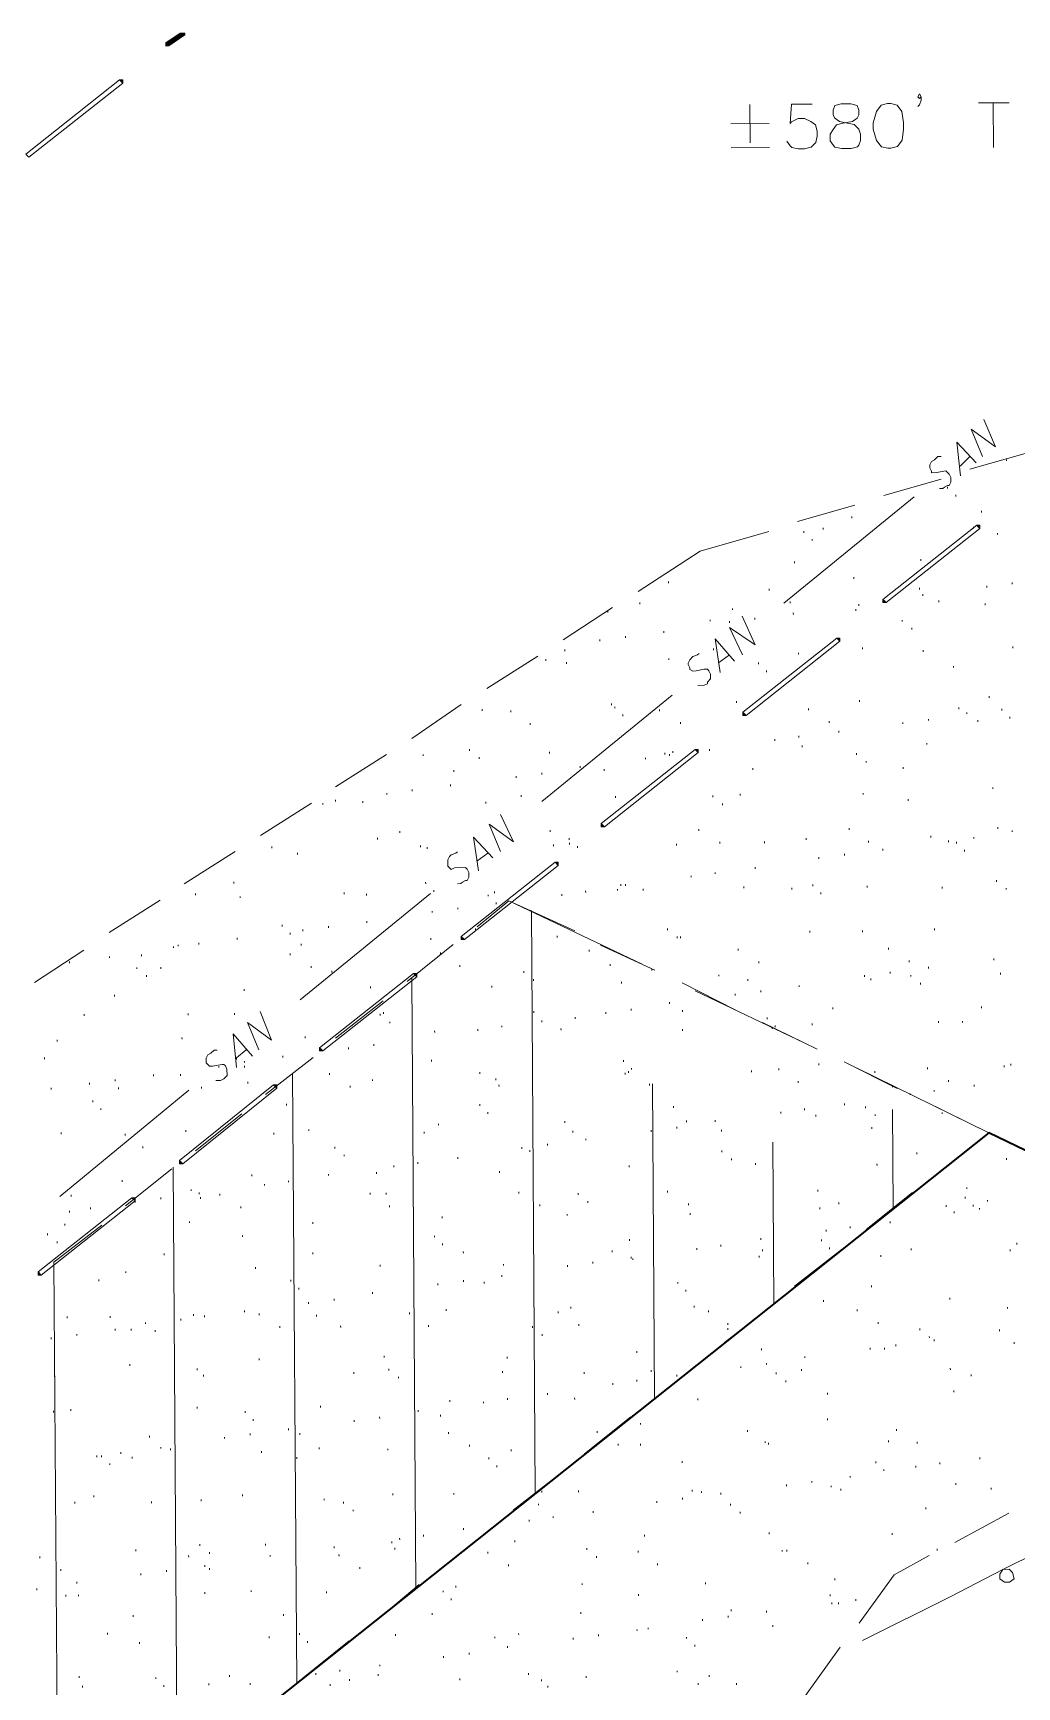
# Model space of a CAD drawing. Header units: inches. Extents: x -5728 to 15181, y 9834 to 15140.
# Drawn here: x 5791 to 6283, y 14161 to 14989 of the extents above; entities that cross this region are included whole.
import ezdxf

# ---------------------------------------------------------------- set-up
doc = ezdxf.new("R2010")
doc.units = ezdxf.units.IN
doc.header["$MEASUREMENT"] = 0
doc.linetypes.add('IMPORT-DASHEDX2 _4_', pattern=[0.1125, 0.075, -0.0375])
for name, color, linetype, lineweight in [('PDF_Geometry', 1, 'Continuous', 9), ('PDF_Solid Fills', 1, 'Continuous', 9), ('site plan converted for PDF_dwg', 1, 'Continuous', 9)]:
    doc.layers.add(name, color=color, linetype=linetype, lineweight=lineweight)

# ---------------------------------------------------------------- blocks, each defined once
blk = doc.blocks.new('site plan converted for PDF_dwg-1480341-SITE PLAN')
at = {"layer": 'PDF_Solid Fills'}
for points in [[(3748.12, 5108.2), (3747.32, 5109), (3754.52, 5113.8)], [(3748.92, 5107.4), (3748.12, 5108.2), (3754.52, 5113.8)], [(3748.92, 5107.4), (3756.92, 5113), (3756.12, 5113.8)], [(3748.92, 5107.4), (3754.52, 5113.8), (3756.12, 5113.8)], [(3756.92, 5113), (3756.12, 5113.8), (3756.92, 5113.8)], [(3747.32, 5107.4), (3747.32, 5109), (3748.92, 5107.4)], [(3725.72, 5089), (3724.12, 5090.6), (3725.72, 5090.6)], [(4152.92, 4863.4), (4151.32, 4865), (4152.92, 4865)], [(4104.12, 4826.6), (4104.12, 4828.2), (4105.72, 4826.6)], [(4082.52, 4807.4), (4080.92, 4809), (4082.52, 4809)], [(4033.72, 4770.6), (4033.72, 4772.2), (4035.32, 4770.6)], [(4011.32, 4752.2), (4009.72, 4753.8), (4011.32, 4753.8)], [(3962.52, 4715.4), (3962.52, 4717), (3964.12, 4715.4)], [(3940.92, 4696.2), (3939.32, 4697.8), (3940.92, 4697.8)], [(3892.12, 4659.4), (3892.12, 4661), (3893.72, 4659.4)], [(3869.72, 4641), (3868.12, 4642.6), (3869.72, 4642.6)], [(3820.92, 4604.2), (3820.92, 4605.8), (3822.52, 4604.2)], [(3799.32, 4585.8), (3797.72, 4587.4), (3799.32, 4587.4)], [(3750.52, 4548.2), (3750.52, 4549.8), (3752.12, 4548.2)], [(3728.12, 4529.8), (3726.52, 4531.4), (3728.12, 4531.4)], [(3679.32, 4493), (3679.32, 4494.6), (3680.92, 4493)]]:
    blk.add_hatch(color=147, dxfattribs=at).paths.add_polyline_path(points, flags=0)
at = {"layer": 'PDF_Geometry', "color": 155, "lineweight": 15}
for p, q in [((4039.32, 5076.2), (4039.32, 5057)), ((4153.72, 5076.2), (4168.92, 5076.2)), ((4160.92, 5076.2), (4160.92, 5053.8)), ((4029.72, 5066.6), (4048.92, 5066.6)), ((4029.72, 5054.6), (4048.92, 5054.6)), ((4148.12, 4899.4), (4143.32, 4894.6)), ((4176.92, 4901), (4148.12, 4893)), ((4166.52, 4897.8), (4166.52, 4897)), ((4133.72, 4888.2), (4104.92, 4880.2)), ((4136.92, 4884.2), (4136.92, 4883.4)), ((4054.52, 4826.6), (4120.12, 4879.4)), ((4090.52, 4875.4), (4061.72, 4867.4)), ((4140.92, 4880.2), (4140.92, 4879.4)), ((4088.92, 4869.8), (4088.92, 4869)), ((4153.72, 4872.2), (4153.72, 4871.4)), ((4064.92, 4862.6), (4064.92, 4861.8)), ((4068.92, 4858.6), (4068.92, 4857.8)), ((4074.52, 4864.2), (4074.52, 4863.4)), ((4149.72, 4864.2), (4149.72, 4863.4)), ((4161.72, 4861), (4161.72, 4860.2)), ((4123.32, 4848.2), (4123.32, 4847.4)), ((4060.12, 4847.4), (4060.12, 4846.6)), ((3996.92, 4837.8), (3996.92, 4837)), ((4047.32, 4833.8), (4047.32, 4833)), ((4089.72, 4839.4), (4089.72, 4838.6)), ((4122.52, 4833.8), (4122.52, 4833)), ((4156.12, 4834.6), (4156.12, 4833.8)), ((4168.92, 4836.2), (4168.92, 4835.4)), ((3968.92, 4825), (3944.12, 4809)), ((3966.52, 4823.4), (3966.52, 4822.6)), ((3982.52, 4827.4), (3982.52, 4826.6)), ((4028.92, 4824.2), (4028.92, 4823.4)), ((4057.72, 4827.4), (4057.72, 4826.6)), ((4090.52, 4823.4), (4090.52, 4822.6)), ((4092.12, 4825.8), (4092.12, 4825)), ((4104.12, 4827.4), (4104.12, 4826.6)), ((4124.12, 4830.6), (4124.12, 4829.8)), ((4132.12, 4827.4), (4132.12, 4826.6)), ((4155.32, 4825.8), (4155.32, 4825)), ((4017.72, 4818.6), (4017.72, 4817.8)), ((4027.32, 4817.8), (4027.32, 4817)), ((4040.12, 4819.4), (4040.12, 4818.6)), ((4059.32, 4821.8), (4059.32, 4821)), ((4113.72, 4817.8), (4113.72, 4817)), ((3962.52, 4809), (3962.52, 4808.2)), ((3975.32, 4810.6), (3975.32, 4809.8)), ((3994.52, 4813), (3994.52, 4812.2)), ((4118.52, 4813.8), (4118.52, 4813)), ((3931.32, 4801), (3905.72, 4785)), ((3935.32, 4799.4), (3935.32, 4798.6)), ((3944.92, 4804.2), (3944.92, 4803.4)), ((3996.92, 4799.4), (3996.92, 4798.6)), ((4019.32, 4804.2), (4019.32, 4803.4)), ((4027.32, 4801), (4021.72, 4797)), ((4061.72, 4801.8), (4061.72, 4801)), ((4093.72, 4804.2), (4093.72, 4803.4)), ((4124.12, 4802.6), (4124.12, 4801.8)), ((4168.92, 4804.2), (4168.92, 4803.4)), ((3945.72, 4797.8), (3945.72, 4797)), ((4041.72, 4797), (4041.72, 4796.2)), ((4045.72, 4793), (4045.72, 4792.2)), ((4139.32, 4794.6), (4139.32, 4793.8)), ((3892.92, 4777), (3868.12, 4760.2)), ((3903.32, 4774.6), (3903.32, 4773.8)), ((3917.72, 4773.8), (3917.72, 4773)), ((3932.92, 4728.2), (3998.52, 4781)), ((3968.12, 4777), (3968.12, 4776.2)), ((3969.72, 4775.4), (3969.72, 4774.6)), ((3992.12, 4773.8), (3992.12, 4773)), ((4030.52, 4777.8), (4030.52, 4777)), ((4092.12, 4777.8), (4092.12, 4777)), ((4141.72, 4773.8), (4141.72, 4773)), ((4156.92, 4779.4), (4156.92, 4778.6)), ((3927.32, 4767.4), (3927.32, 4766.6)), ((3973.72, 4771.4), (3973.72, 4770.6)), ((4002.52, 4767.4), (4002.52, 4766.6)), ((4076.92, 4767.4), (4076.92, 4766.6)), ((4113.72, 4766.6), (4113.72, 4765.8)), ((4126.52, 4768.2), (4126.52, 4767.4)), ((4145.72, 4771.4), (4145.72, 4770.6)), ((4151.32, 4767.4), (4151.32, 4766.6)), ((4163.32, 4773), (4163.32, 4772.2)), ((4167.32, 4769), (4167.32, 4768.2)), ((4049.72, 4758.6), (4049.72, 4757.8)), ((4061.72, 4760.2), (4061.72, 4759.4)), ((4081.72, 4762.6), (4081.72, 4761.8)), ((3855.32, 4752.2), (3829.72, 4736.2)), ((3873.72, 4752.2), (3873.72, 4751.4)), ((3896.92, 4754.6), (3896.92, 4753.8)), ((3901.72, 4750.6), (3901.72, 4749.8)), ((3936.92, 4753), (3936.92, 4752.2)), ((3984.92, 4749.8), (3984.92, 4749)), ((3994.52, 4752.2), (3994.52, 4751.4)), ((3996.92, 4751.4), (3996.92, 4750.6)), ((3998.52, 4753), (3998.52, 4752.2)), ((4016.92, 4753.8), (4016.92, 4753)), ((4063.32, 4755.4), (4063.32, 4754.6)), ((4090.52, 4751.4), (4090.52, 4750.6)), ((4125.72, 4756.2), (4125.72, 4755.4)), ((3888.92, 4744.2), (3888.92, 4743.4)), ((3920.12, 4741), (3920.12, 4740.2)), ((3932.92, 4742.6), (3932.92, 4741.8)), ((3952.12, 4745.8), (3952.12, 4745)), ((3964.12, 4744.2), (3964.12, 4743.4)), ((4038.52, 4744.2), (4038.52, 4743.4)), ((4095.32, 4747.4), (4095.32, 4746.6)), ((4113.72, 4744.2), (4113.72, 4743.4)), ((3855.32, 4733), (3855.32, 4732.2)), ((3868.12, 4734.6), (3868.12, 4733.8)), ((3887.32, 4737), (3887.32, 4736.2)), ((4158.52, 4733.8), (4158.52, 4733)), ((3817.72, 4728.2), (3792.12, 4712.2)), ((3823.32, 4728.2), (3823.32, 4727.4)), ((3829.72, 4729.8), (3829.72, 4729)), ((3843.32, 4729), (3843.32, 4728.2)), ((3904.92, 4728.2), (3904.92, 4727.4)), ((3922.52, 4731.4), (3922.52, 4730.6)), ((3969.72, 4730.6), (3969.72, 4729.8)), ((4018.52, 4730.6), (4018.52, 4729.8)), ((4023.32, 4726.6), (4023.32, 4725.8)), ((4032.12, 4731.4), (4032.12, 4730.6)), ((4093.72, 4731.4), (4093.72, 4730.6)), ((4116.12, 4728.2), (4116.12, 4727.4)), ((3850.52, 4710.6), (3850.52, 4709.8)), ((3861.72, 4713.8), (3861.72, 4713)), ((3936.92, 4713.8), (3936.92, 4713)), ((3946.52, 4709.8), (3946.52, 4709)), ((3946.52, 4707.4), (3946.52, 4706.6)), ((4011.32, 4713.8), (4011.32, 4713)), ((4021.72, 4707.4), (4021.72, 4706.6)), ((4044.12, 4707.4), (4044.12, 4706.6)), ((4064.92, 4709), (4064.92, 4708.2)), ((4086.52, 4713.8), (4086.52, 4713)), ((4096.12, 4707.4), (4096.12, 4706.6)), ((4127.32, 4709.8), (4127.32, 4709)), ((4136.12, 4707.4), (4136.12, 4706.6)), ((4148.92, 4709), (4148.92, 4708.2)), ((4160.92, 4713.8), (4160.92, 4713)), ((4168.12, 4712.2), (4168.12, 4711.4)), ((3779.32, 4704.2), (3753.72, 4688.2)), ((3797.72, 4706.6), (3797.72, 4705.8)), ((3810.52, 4703.4), (3810.52, 4702.6)), ((3872.12, 4706.6), (3872.12, 4705.8)), ((3875.32, 4705.8), (3875.32, 4705)), ((3905.72, 4702.6), (3900.12, 4698.6)), ((3938.52, 4706.6), (3938.52, 4705.8)), ((3950.52, 4705.8), (3950.52, 4705)), ((4000.12, 4706.6), (4000.12, 4705.8)), ((4071.32, 4699.4), (4071.32, 4698.6)), ((4084.12, 4701), (4084.12, 4700.2)), ((4103.32, 4703.4), (4103.32, 4702.6)), ((4140.12, 4706.6), (4140.12, 4705.8)), ((4144.12, 4702.6), (4144.12, 4701.8)), ((4019.32, 4692.2), (4019.32, 4691.4)), ((4039.32, 4694.6), (4039.32, 4693.8)), ((3759.32, 4683.4), (3759.32, 4682.6)), ((3778.52, 4689), (3778.52, 4688.2)), ((3811.32, 4629.8), (3876.92, 4682.6)), ((3833.72, 4683.4), (3833.72, 4682.6)), ((3844.92, 4682.6), (3844.92, 4681.8)), ((3874.52, 4688.2), (3874.52, 4687.4)), ((3878.52, 4684.2), (3878.52, 4683.4)), ((3908.92, 4683.4), (3908.92, 4682.6)), ((3954.52, 4683.4), (3954.52, 4682.6)), ((3970.52, 4684.2), (3970.52, 4683.4)), ((3972.12, 4686.6), (3972.12, 4685.8)), ((3974.52, 4686.6), (3974.52, 4685.8)), ((3983.32, 4684.2), (3983.32, 4683.4)), ((4007.32, 4690.6), (4007.32, 4689.8)), ((4033.72, 4685), (4033.72, 4684.2)), ((4057.72, 4684.2), (4057.72, 4683.4)), ((4068.12, 4685.8), (4068.12, 4685)), ((4095.32, 4685), (4095.32, 4684.2)), ((4132.92, 4684.2), (4132.92, 4683.4)), ((4160.12, 4687.4), (4160.12, 4686.6)), ((4164.92, 4683.4), (4164.92, 4682.6)), ((3741.72, 4680.2), (3716.12, 4664.2)), ((3781.72, 4681.8), (3781.72, 4681)), ((3890.52, 4675.4), (3890.52, 4674.6)), ((3905.72, 4681.8), (3905.72, 4681)), ((3909.72, 4677.8), (3909.72, 4677)), ((3916.12, 4678.6), (3982.52, 4646.6)), ((3942.52, 4681.8), (3942.52, 4681)), ((4072.12, 4681.8), (4072.12, 4681)), ((3802.52, 4667.4), (3802.52, 4666.6)), ((3825.72, 4666.6), (3825.72, 4665.8)), ((3844.92, 4669), (3844.92, 4668.2)), ((3877.72, 4673.8), (3877.72, 4673)), ((3927.32, 4382.6), (3927.32, 4673.8)), ((3750.52, 4657.8), (3750.52, 4657)), ((3760.92, 4658.6), (3760.92, 4657.8)), ((3780.12, 4661), (3780.12, 4660.2)), ((3806.52, 4663.4), (3806.52, 4662.6)), ((3812.12, 4657.8), (3812.12, 4657)), ((3812.92, 4665), (3812.92, 4664.2)), ((3876.92, 4660.2), (3876.92, 4659.4)), ((3899.32, 4665), (3899.32, 4664.2)), ((3940.12, 4661), (3940.12, 4660.2)), ((3995.32, 4664.2), (3995.32, 4663.4)), ((4000.12, 4660.2), (4000.12, 4659.4)), ((4001.72, 4660.2), (4001.72, 4659.4)), ((4066.52, 4662.6), (4066.52, 4661.8)), ((4092.92, 4662.6), (4092.92, 4661.8)), ((4128.92, 4663.4), (4128.92, 4662.6)), ((3703.32, 4655.4), (3678.52, 4639.4)), ((3696.12, 4649.8), (3696.12, 4649)), ((3716.12, 4652.2), (3716.12, 4651.4)), ((3732.12, 4653), (3732.12, 4652.2)), ((3748.12, 4657), (3748.12, 4656.2)), ((3806.52, 4653), (3806.52, 4652.2)), ((3888.12, 4657), (3864.92, 4638.6)), ((3881.72, 4653), (3881.72, 4652.2)), ((3956.12, 4653.8), (3956.12, 4653)), ((3988.92, 4643.4), (3961.72, 4656.2)), ((4030.52, 4653.8), (4030.52, 4653)), ((4105.72, 4653.8), (4105.72, 4653)), ((3729.72, 4646.6), (3729.72, 4645.8)), ((3734.52, 4642.6), (3734.52, 4641.8)), ((3741.72, 4646.6), (3741.72, 4645.8)), ((3816.92, 4646.6), (3816.92, 4645.8)), ((3827.32, 4644.2), (3827.32, 4643.4)), ((3891.32, 4646.6), (3891.32, 4645.8)), ((3923.32, 4643.4), (3923.32, 4642.6)), ((3966.52, 4646.6), (3966.52, 4645.8)), ((3987.32, 4643.4), (3987.32, 4644.2)), ((4040.92, 4647.4), (4040.92, 4646.6)), ((4106.52, 4641.8), (4106.52, 4641)), ((4116.12, 4647.4), (4116.12, 4646.6)), ((4125.72, 4644.2), (4125.72, 4643.4)), ((4158.52, 4648.2), (4158.52, 4647.4)), ((3718.52, 4633), (3718.52, 4632.2)), ((3783.32, 4635.4), (3783.32, 4634.6)), ((3846.52, 4636.2), (3846.52, 4635.4)), ((3867.32, 4335.4), (3867.32, 4640.2)), ((3907.32, 4636.2), (3907.32, 4635.4)), ((3928.12, 4639.4), (3928.12, 4638.6)), ((3972.12, 4637.8), (3972.12, 4637)), ((4028.92, 4623.4), (4002.52, 4637)), ((4008.92, 4633), (4063.32, 4606.6)), ((4020.92, 4641), (4020.92, 4640.2)), ((4035.32, 4638.6), (4035.32, 4637.8)), ((4041.72, 4633), (4041.72, 4632.2)), ((4060.92, 4635.4), (4060.92, 4634.6)), ((4093.72, 4640.2), (4093.72, 4639.4)), ((4096.92, 4638.6), (4096.92, 4637.8)), ((4116.92, 4640.2), (4116.92, 4639.4)), ((4121.72, 4636.2), (4121.72, 4635.4)), ((4161.72, 4641), (4161.72, 4640.2)), ((3852.92, 4629), (3828.92, 4610.6)), ((3996.12, 4627.4), (3996.12, 4626.6)), ((4028.92, 4631.4), (4028.92, 4630.6)), ((3703.32, 4623.4), (3703.32, 4622.6)), ((3755.32, 4623.4), (3755.32, 4622.6)), ((3778.52, 4623.4), (3778.52, 4622.6)), ((3851.32, 4622.6), (3851.32, 4621.8)), ((3852.92, 4623.4), (3852.92, 4622.6)), ((3856.12, 4618.6), (3856.12, 4617.8)), ((3928.12, 4623.4), (3928.12, 4622.6)), ((3932.12, 4618.6), (3932.12, 4617.8)), ((3948.92, 4620.2), (3948.92, 4619.4)), ((3964.12, 4622.6), (3964.12, 4621.8)), ((3976.92, 4624.2), (3976.92, 4623.4)), ((4002.52, 4623.4), (4002.52, 4622.6)), ((4069.72, 4603.4), (4042.52, 4617)), ((4044.92, 4619.4), (4044.92, 4618.6)), ((4077.72, 4624.2), (4077.72, 4623.4)), ((4130.52, 4617), (4130.52, 4616.2)), ((4142.52, 4617), (4142.52, 4616.2)), ((4152.12, 4624.2), (4152.12, 4623.4)), ((3689.72, 4610.6), (3689.72, 4609.8)), ((3752.12, 4611.4), (3752.12, 4610.6)), ((3813.72, 4611.4), (3813.72, 4610.6)), ((3867.32, 4609.8), (3867.32, 4609)), ((3878.52, 4613.8), (3878.52, 4613)), ((3900.12, 4614.6), (3900.12, 4613.8)), ((3912.12, 4616.2), (3912.12, 4615.4)), ((3941.72, 4614.6), (3941.72, 4613.8)), ((4002.52, 4613.8), (4002.52, 4613)), ((4047.32, 4614.6), (4047.32, 4613.8)), ((4048.92, 4615.4), (4048.92, 4614.6)), ((4067.32, 4616.2), (4067.32, 4615.4)), ((3683.32, 4601.8), (3683.32, 4601)), ((3817.72, 4601), (3793.72, 4582.6)), ((3802.52, 4601.8), (3802.52, 4601)), ((3835.32, 4605.8), (3835.32, 4605)), ((3848.12, 4607.4), (3848.12, 4606.6)), ((3737.72, 4593), (3737.72, 4592.2)), ((3751.32, 4593), (3751.32, 4592.2)), ((3770.52, 4597), (3770.52, 4596.2)), ((3783.32, 4599.4), (3783.32, 4598.6)), ((3783.32, 4597), (3783.32, 4596.2)), ((3807.32, 4288.2), (3807.32, 4593)), ((3825.72, 4593), (3825.72, 4592.2)), ((3876.92, 4599.4), (3876.92, 4598.6)), ((3900.92, 4593), (3900.92, 4592.2)), ((3972.92, 4598.6), (3972.92, 4597.8)), ((3973.72, 4592.2), (3973.72, 4591.4)), ((3975.32, 4593), (3975.32, 4592.2)), ((3976.92, 4594.6), (3976.92, 4593.8)), ((4036.92, 4593), (4036.92, 4592.2)), ((4050.52, 4593.8), (4050.52, 4593)), ((4070.52, 4596.2), (4070.52, 4595.4)), ((4109.72, 4583.4), (4083.32, 4597)), ((4089.72, 4593.8), (4155.32, 4561)), ((4098.52, 4592.2), (4098.52, 4591.4)), ((4124.92, 4593.8), (4124.92, 4593)), ((4163.32, 4594.6), (4163.32, 4593.8)), ((4166.52, 4595.4), (4166.52, 4594.6)), ((3686.52, 4586.6), (3686.52, 4585.8)), ((3690.52, 4532.2), (3755.32, 4585)), ((3705.72, 4589), (3705.72, 4588.2)), ((3718.52, 4590.6), (3718.52, 4589.8)), ((3720.12, 4586.6), (3720.12, 4585.8)), ((3761.72, 4586.6), (3761.72, 4585.8)), ((3784.92, 4589), (3784.92, 4588.2)), ((3836.12, 4586.6), (3836.12, 4585.8)), ((3847.32, 4589.8), (3847.32, 4589)), ((3908.92, 4589.8), (3908.92, 4589)), ((3910.52, 4586.6), (3910.52, 4585.8)), ((3985.72, 4586.6), (3985.72, 4585.8)), ((3987.32, 4429.8), (3987.32, 4586.6)), ((4060.12, 4587.4), (4060.12, 4586.6)), ((4107.32, 4585), (4107.32, 4584.2)), ((4135.32, 4587.4), (4135.32, 4586.6)), ((4148.12, 4585), (4148.12, 4584.2)), ((3707.32, 4580.2), (3707.32, 4579.4)), ((3711.32, 4576.2), (3711.32, 4575.4)), ((3804.12, 4577.8), (3804.12, 4577)), ((3900.92, 4577), (3900.92, 4576.2)), ((3997.72, 4575.4), (3997.72, 4574.6)), ((4083.32, 4576.2), (4083.32, 4575.4)), ((4116.12, 4581), (4116.12, 4580.2)), ((4128.12, 4582.6), (4128.12, 4581.8)), ((3781.72, 4573), (3758.52, 4554.6)), ((3880.12, 4567.4), (3880.12, 4566.6)), ((3904.92, 4573), (3904.92, 4572.2)), ((3943.32, 4568.2), (3943.32, 4567.4)), ((4004.12, 4568.2), (4004.12, 4567.4)), ((4018.52, 4568.2), (4018.52, 4567.4)), ((4051.32, 4572.2), (4051.32, 4571.4)), ((4063.32, 4573.8), (4063.32, 4573)), ((4068.92, 4570.6), (4068.92, 4569.8)), ((4093.72, 4574.6), (4093.72, 4573.8)), ((4098.52, 4570.6), (4098.52, 4569.8)), ((4107.32, 4523.4), (4107.32, 4573)), ((4132.12, 4571.4), (4132.12, 4570.6)), ((3691.32, 4564.2), (3691.32, 4563.4)), ((3723.32, 4563.4), (3723.32, 4562.6)), ((3753.72, 4565), (3753.72, 4564.2)), ((3797.72, 4563.4), (3797.72, 4562.6)), ((3815.32, 4565), (3815.32, 4564.2)), ((3872.92, 4563.4), (3872.92, 4562.6)), ((3947.32, 4563.4), (3947.32, 4562.6)), ((3953.72, 4559.4), (3953.72, 4558.6)), ((3986.52, 4563.4), (3986.52, 4562.6)), ((3999.32, 4565), (3999.32, 4564.2)), ((4021.72, 4563.4), (4021.72, 4562.6)), ((4096.92, 4564.2), (4096.92, 4563.4)), ((3732.12, 4557), (3732.12, 4556.2)), ((3828.12, 4556.2), (3828.12, 4555.4)), ((3832.92, 4552.2), (3832.92, 4551.4)), ((3889.72, 4550.6), (3889.72, 4549.8)), ((3921.72, 4555.4), (3921.72, 4554.6)), ((3925.72, 4553.8), (3925.72, 4553)), ((3934.52, 4557), (3934.52, 4556.2)), ((4021.72, 4553), (4021.72, 4552.2)), ((4047.32, 4476.2), (4047.32, 4557)), ((4119.32, 4551.4), (4119.32, 4550.6)), ((3746.52, 4545.8), (3723.32, 4527.4)), ((3747.32, 4241), (3747.32, 4546.6)), ((3786.52, 4542.6), (3786.52, 4541.8)), ((3824.92, 4542.6), (3824.92, 4541.8)), ((3848.92, 4543.4), (3848.92, 4542.6)), ((3857.72, 4546.6), (3857.72, 4545.8)), ((3869.72, 4548.2), (3869.72, 4547.4)), ((3910.52, 4543.4), (3910.52, 4542.6)), ((3975.32, 4545.8), (3975.32, 4545)), ((4026.52, 4549), (4026.52, 4548.2)), ((4038.52, 4546.6), (4038.52, 4545.8)), ((4099.32, 4545.8), (4099.32, 4545)), ((4164.12, 4548.2), (4164.12, 4547.4)), ((3721.72, 4540.2), (3721.72, 4539.4)), ((3756.12, 4535.4), (3756.12, 4534.6)), ((3760.12, 4533.8), (3760.12, 4533)), ((3792.92, 4537.8), (3792.92, 4537)), ((3804.92, 4539.4), (3804.92, 4538.6)), ((4144.12, 4533.8), (4144.12, 4533)), ((3696.12, 4533), (3696.12, 4532.2)), ((3705.72, 4526.6), (3705.72, 4525.8)), ((3728.12, 4529.8), (3728.12, 4529)), ((3740.92, 4531.4), (3740.92, 4530.6)), ((3760.92, 4531.4), (3760.92, 4530.6)), ((3770.52, 4533), (3770.52, 4532.2)), ((3780.92, 4526.6), (3780.92, 4525.8)), ((3845.72, 4533), (3845.72, 4532.2)), ((3853.72, 4533), (3853.72, 4532.2)), ((3855.32, 4526.6), (3855.32, 4525.8)), ((3920.12, 4533), (3920.12, 4532.2)), ((3930.52, 4526.6), (3930.52, 4525.8)), ((3949.72, 4532.2), (3949.72, 4531.4)), ((3954.52, 4528.2), (3954.52, 4527.4)), ((3994.52, 4533), (3994.52, 4532.2)), ((4004.92, 4526.6), (4004.92, 4525.8)), ((4047.32, 4529.8), (4047.32, 4529)), ((4069.72, 4533), (4069.72, 4532.2)), ((4080.12, 4526.6), (4080.12, 4525.8)), ((4093.72, 4513), (4116.92, 4531.4)), ((4143.32, 4529), (4143.32, 4528.2)), ((4154.52, 4527.4), (4154.52, 4526.6)), ((3711.32, 4517.8), (3687.32, 4499.4)), ((3692.92, 4518.6), (3692.92, 4517.8)), ((3695.32, 4525), (3695.32, 4524.2)), ((3755.32, 4519.4), (3755.32, 4518.6)), ((3816.92, 4518.6), (3816.92, 4517.8)), ((3881.72, 4521), (3881.72, 4520.2)), ((3944.12, 4521.8), (3944.12, 4521)), ((4005.72, 4521.8), (4005.72, 4521)), ((4070.52, 4524.2), (4070.52, 4523.4)), ((4133.72, 4525), (4133.72, 4524.2)), ((4137.72, 4521.8), (4137.72, 4521)), ((4147.32, 4525), (4147.32, 4524.2)), ((4150.52, 4523.4), (4150.52, 4522.6)), ((3684.12, 4513.8), (3684.12, 4513)), ((3688.92, 4509.8), (3688.92, 4509)), ((3781.72, 4512.2), (3781.72, 4511.4)), ((3877.72, 4511.4), (3877.72, 4510.6)), ((3975.32, 4509), (3975.32, 4508.2)), ((4040.92, 4509), (4040.92, 4508.2)), ((4073.72, 4513), (4073.72, 4512.2)), ((4085.72, 4514.6), (4085.72, 4513.8)), ((4105.72, 4517), (4105.72, 4516.2)), ((3742.52, 4503.4), (3742.52, 4502.6)), ((3816.92, 4503.4), (3816.92, 4502.6)), ((3881.72, 4507.4), (3881.72, 4506.6)), ((3892.12, 4503.4), (3892.12, 4502.6)), ((3966.52, 4503.4), (3966.52, 4502.6)), ((4008.92, 4504.2), (4008.92, 4503.4)), ((4020.92, 4505.8), (4020.92, 4505)), ((4041.72, 4503.4), (4041.72, 4502.6)), ((4057.72, 4485), (4081.72, 4503.4)), ((4071.32, 4508.2), (4071.32, 4507.4)), ((4075.32, 4504.2), (4075.32, 4503.4)), ((4116.12, 4503.4), (4116.12, 4502.6)), ((4165.72, 4502.6), (4165.72, 4501.8)), ((4168.92, 4505.8), (4168.92, 4505)), ((3687.32, 4193.8), (3687.32, 4499.4)), ((3723.32, 4494.6), (3723.32, 4493.8)), ((3788.12, 4496.2), (3788.12, 4495.4)), ((3850.52, 4497), (3850.52, 4496.2)), ((3912.12, 4497), (3912.12, 4496.2)), ((3944.12, 4496.2), (3944.12, 4495.4)), ((3956.92, 4497.8), (3956.92, 4497)), ((3976.12, 4500.2), (3976.12, 4499.4)), ((3976.92, 4499.4), (3976.92, 4498.6)), ((4040.12, 4500.2), (4040.12, 4499.4)), ((4100.92, 4500.2), (4100.92, 4499.4)), ((3709.72, 4490.6), (3709.72, 4489.8)), ((3805.72, 4489.8), (3805.72, 4489)), ((3809.72, 4485.8), (3809.72, 4485)), ((3879.32, 4487.4), (3879.32, 4486.6)), ((3892.12, 4489), (3892.12, 4488.2)), ((3902.52, 4488.2), (3902.52, 4487.4)), ((3911.32, 4491.4), (3911.32, 4490.6)), ((3999.32, 4487.4), (3999.32, 4486.6)), ((4096.12, 4485), (4096.12, 4484.2)), ((3814.52, 4478.6), (3814.52, 4477.8)), ((3827.32, 4480.2), (3827.32, 4479.4)), ((3846.52, 4483.4), (3846.52, 4482.6)), ((4003.32, 4483.4), (4003.32, 4482.6)), ((4072.12, 4477.8), (4072.12, 4477)), ((4135.32, 4478.6), (4135.32, 4477.8)), ((3693.72, 4472.2), (3693.72, 4471.4)), ((3715.32, 4472.2), (3715.32, 4471.4)), ((3732.92, 4469), (3732.92, 4468.2)), ((3750.52, 4470.6), (3750.52, 4469.8)), ((3756.92, 4473), (3756.92, 4472.2)), ((3762.52, 4472.2), (3762.52, 4471.4)), ((3782.52, 4474.6), (3782.52, 4473.8)), ((3789.72, 4473), (3789.72, 4472.2)), ((3818.52, 4472.2), (3818.52, 4471.4)), ((3864.92, 4473), (3864.92, 4472.2)), ((3883.32, 4474.6), (3883.32, 4473.8)), ((3939.32, 4473), (3939.32, 4472.2)), ((3945.72, 4475.4), (3945.72, 4474.6)), ((4007.32, 4475.4), (4007.32, 4474.6)), ((4014.52, 4473), (4014.52, 4472.2)), ((4022.52, 4457), (4046.52, 4475.4)), ((4088.92, 4473), (4088.92, 4472.2)), ((4164.12, 4473.8), (4164.12, 4473)), ((3685.72, 4461.8), (3685.72, 4461)), ((3698.52, 4463.4), (3698.52, 4462.6)), ((3717.72, 4465.8), (3717.72, 4465)), ((3725.72, 4465.8), (3725.72, 4465)), ((3737.72, 4465), (3737.72, 4464.2)), ((3800.12, 4466.6), (3800.12, 4465.8)), ((3830.52, 4466.6), (3830.52, 4465.8)), ((3874.52, 4466.6), (3874.52, 4465.8)), ((3926.52, 4465.8), (3926.52, 4465)), ((3931.32, 4461.8), (3931.32, 4461)), ((3949.72, 4466.6), (3949.72, 4465.8)), ((4024.12, 4466.6), (4024.12, 4465.8)), ((4024.12, 4464.2), (4024.12, 4463.4)), ((4099.32, 4466.6), (4099.32, 4465.8)), ((4120.12, 4463.4), (4120.12, 4462.6)), ((4124.92, 4459.4), (4124.92, 4458.6)), ((4160.12, 4462.6), (4160.12, 4461.8)), ((3852.12, 4451.4), (3852.12, 4450.6)), ((3978.52, 4453), (3978.52, 4452.2)), ((4040.92, 4453.8), (4040.92, 4453)), ((4095.32, 4453.8), (4095.32, 4453)), ((4102.52, 4453.8), (4102.52, 4453)), ((4108.12, 4455.4), (4108.12, 4454.6)), ((4127.32, 4457.8), (4127.32, 4457)), ((4167.32, 4456.2), (4167.32, 4455.4)), ((3687.32, 4442.6), (3687.32, 4441.8)), ((3724.92, 4448.2), (3724.92, 4447.4)), ((3758.52, 4445.8), (3758.52, 4445)), ((3761.72, 4442.6), (3761.72, 4441.8)), ((3789.72, 4450.6), (3789.72, 4449.8)), ((3836.92, 4443.4), (3836.92, 4442.6)), ((3854.52, 4445), (3854.52, 4444.2)), ((3911.32, 4443.4), (3911.32, 4442.6)), ((3913.72, 4450.6), (3913.72, 4449.8)), ((3952.12, 4442.6), (3952.12, 4441.8)), ((3985.72, 4443.4), (3985.72, 4442.6)), ((3987.32, 4429), (4010.52, 4447.4)), ((4030.52, 4445), (4030.52, 4444.2)), ((4043.32, 4446.6), (4043.32, 4445.8)), ((4060.92, 4443.4), (4060.92, 4442.6)), ((4062.52, 4449.8), (4062.52, 4449)), ((4135.32, 4443.4), (4135.32, 4442.6)), ((3859.32, 4441), (3859.32, 4440.2)), ((3966.52, 4437), (3966.52, 4436.2)), ((3978.52, 4438.6), (3978.52, 4437.8)), ((3998.52, 4441), (3998.52, 4440.2)), ((4048.12, 4441.8), (4048.12, 4441)), ((4052.92, 4437.8), (4052.92, 4437)), ((4145.72, 4440.2), (4145.72, 4439.4)), ((3758.52, 4426.6), (3758.52, 4425.8)), ((3820.12, 4426.6), (3820.12, 4425.8)), ((3884.92, 4429), (3884.92, 4428.2)), ((3901.72, 4428.2), (3901.72, 4427.4)), ((3913.72, 4429.8), (3913.72, 4429)), ((3933.72, 4432.2), (3933.72, 4431.4)), ((3947.32, 4429.8), (3947.32, 4429)), ((4008.92, 4429), (4008.92, 4428.2)), ((4073.72, 4431.4), (4073.72, 4430.6)), ((4136.92, 4432.2), (4136.92, 4431.4)), ((3686.52, 4425), (3686.52, 4424.2)), ((3695.32, 4425.8), (3695.32, 4425)), ((3782.52, 4424.2), (3782.52, 4423.4)), ((3786.52, 4420.2), (3786.52, 4419.4)), ((3836.92, 4419.4), (3836.92, 4418.6)), ((3849.72, 4421), (3849.72, 4420.2)), ((3868.92, 4424.2), (3868.92, 4423.4)), ((3880.12, 4421.8), (3880.12, 4421)), ((3952.12, 4401.8), (3975.32, 4420.2)), ((3976.12, 4421), (3976.12, 4420.2)), ((4073.72, 4418.6), (4073.72, 4417.8)), ((3734.52, 4412.2), (3734.52, 4411.4)), ((3772.12, 4411.4), (3772.12, 4410.6)), ((3784.92, 4413), (3784.92, 4412.2)), ((3804.12, 4415.4), (3804.12, 4414.6)), ((3809.72, 4413), (3809.72, 4412.2)), ((3884.12, 4413), (3884.12, 4412.2)), ((3958.52, 4413), (3958.52, 4412.2)), ((3980.12, 4417), (3980.12, 4416.2)), ((4033.72, 4413), (4033.72, 4412.2)), ((4108.12, 4413), (4108.12, 4412.2)), ((3708.12, 4402.6), (3708.12, 4401.8)), ((3710.52, 4402.6), (3710.52, 4401.8)), ((3720.12, 4404.2), (3720.12, 4403.4)), ((3725.72, 4401.8), (3725.72, 4401)), ((3740.12, 4406.6), (3740.12, 4405.8)), ((3744.92, 4405.8), (3744.92, 4405)), ((3790.52, 4404.2), (3790.52, 4403.4)), ((3819.32, 4405.8), (3819.32, 4405)), ((3853.72, 4405), (3853.72, 4404.2)), ((3894.52, 4406.6), (3894.52, 4405.8)), ((3915.32, 4404.2), (3915.32, 4403.4)), ((3968.92, 4406.6), (3968.92, 4405.8)), ((3980.12, 4406.6), (3980.12, 4405.8)), ((4042.52, 4407.4), (4042.52, 4406.6)), ((4044.12, 4406.6), (4044.12, 4405.8)), ((4104.12, 4407.4), (4104.12, 4406.6)), ((4118.52, 4406.6), (4118.52, 4405.8)), ((3714.52, 4398.6), (3714.52, 4397.8)), ((3808.12, 4401), (3808.12, 4400.2)), ((3904.12, 4400.2), (3904.12, 4399.4)), ((3908.12, 4396.2), (3908.12, 4395.4)), ((4000.92, 4397.8), (4000.92, 4397)), ((4097.72, 4397), (4097.72, 4396.2)), ((4101.72, 4393), (4101.72, 4392.2)), ((4117.72, 4394.6), (4117.72, 4393.8)), ((4129.72, 4396.2), (4129.72, 4395.4)), ((4149.72, 4398.6), (4149.72, 4397.8)), ((3916.12, 4373.8), (3940.12, 4392.2)), ((4052.92, 4385.8), (4052.92, 4385)), ((4065.72, 4387.4), (4065.72, 4386.6)), ((4075.32, 4385), (4075.32, 4384.2)), ((4084.92, 4389.8), (4084.92, 4389)), ((4137.72, 4385.8), (4137.72, 4385)), ((3696.92, 4379.4), (3696.92, 4378.6)), ((3706.52, 4382.6), (3706.52, 4381.8)), ((3735.32, 4379.4), (3735.32, 4378.6)), ((3760.12, 4380.2), (3760.12, 4379.4)), ((3780.92, 4382.6), (3780.92, 4381.8)), ((3821.72, 4380.2), (3821.72, 4379.4)), ((3831.32, 4378.6), (3831.32, 4377.8)), ((3856.12, 4382.6), (3856.12, 4381.8)), ((3886.52, 4382.6), (3886.52, 4381.8)), ((3928.92, 4377), (3928.92, 4376.2)), ((3930.52, 4383.4), (3930.52, 4382.6)), ((3948.92, 4383.4), (3948.92, 4382.6)), ((3988.12, 4377.8), (3988.12, 4377)), ((4000.92, 4379.4), (4000.92, 4378.6)), ((4005.72, 4383.4), (4005.72, 4382.6)), ((4010.52, 4382.6), (4010.52, 4381.8)), ((4020.12, 4381.8), (4020.12, 4381)), ((4080.12, 4383.4), (4080.12, 4382.6)), ((4155.32, 4383.4), (4155.32, 4382.6)), ((3836.12, 4374.6), (3836.12, 4373.8)), ((3924.12, 4369), (3924.12, 4368.2)), ((3936.12, 4370.6), (3936.12, 4369.8)), ((3956.12, 4373), (3956.12, 4372.2)), ((4024.92, 4376.2), (4024.92, 4375.4)), ((4029.72, 4372.2), (4029.72, 4371.4)), ((4122.52, 4373.8), (4122.52, 4373)), ((4164.12, 4370.6), (4136.92, 4356.2)), ((3859.32, 4360.2), (3859.32, 4359.4)), ((3871.32, 4361.8), (3871.32, 4361)), ((3880.92, 4345.8), (3904.92, 4364.2)), ((3891.32, 4365), (3891.32, 4364.2)), ((3981.72, 4361), (3981.72, 4360.2)), ((4044.12, 4361.8), (4044.12, 4361)), ((4105.72, 4361), (4105.72, 4360.2)), ((3679.32, 4352.2), (3679.32, 4351.4)), ((3727.32, 4355.4), (3727.32, 4354.6)), ((3753.72, 4352.2), (3753.72, 4351.4)), ((3759.32, 4357.8), (3759.32, 4357)), ((3764.12, 4353.8), (3764.12, 4353)), ((3792.12, 4357.8), (3792.12, 4357)), ((3794.52, 4352.2), (3794.52, 4351.4)), ((3807.32, 4353.8), (3807.32, 4353)), ((3826.52, 4356.2), (3826.52, 4355.4)), ((3828.92, 4352.2), (3828.92, 4351.4)), ((3855.32, 4358.6), (3855.32, 4357.8)), ((3856.92, 4355.4), (3856.92, 4354.6)), ((3903.32, 4353), (3903.32, 4352.2)), ((3916.92, 4358.6), (3916.92, 4357.8)), ((3952.92, 4354.6), (3952.92, 4353.8)), ((3978.52, 4353), (3978.52, 4352.2)), ((4050.52, 4353), (4050.52, 4352.2)), ((4052.92, 4353), (4052.92, 4352.2)), ((4128.12, 4353), (4128.12, 4352.2)), ((3689.72, 4345.8), (3689.72, 4345)), ((3729.72, 4343.4), (3729.72, 4342.6)), ((3742.52, 4345), (3742.52, 4344.2)), ((3761.72, 4347.4), (3761.72, 4346.6)), ((3764.12, 4345.8), (3764.12, 4345)), ((3839.32, 4345.8), (3839.32, 4345)), ((3913.72, 4346.6), (3913.72, 4345.8)), ((3957.72, 4350.6), (3957.72, 4349.8)), ((3988.12, 4346.6), (3988.12, 4345.8)), ((4063.32, 4346.6), (4063.32, 4345.8)), ((3677.72, 4336.2), (3677.72, 4335.4)), ((3687.32, 4337), (3687.32, 4336.2)), ((3697.72, 4339.4), (3697.72, 4338.6)), ((3845.72, 4317.8), (3868.92, 4337)), ((3887.32, 4336.2), (3887.32, 4335.4)), ((3950.52, 4337), (3950.52, 4336.2)), ((4012.12, 4337), (4012.12, 4336.2)), ((4076.92, 4338.6), (4076.92, 4337.8)), ((3692.12, 4333), (3692.12, 4332.2)), ((3698.52, 4333), (3698.52, 4332.2)), ((3761.72, 4333.8), (3761.72, 4333)), ((3784.92, 4334.6), (3784.92, 4333.8)), ((3822.52, 4333.8), (3822.52, 4333)), ((3880.92, 4333.8), (3880.92, 4333)), ((3884.92, 4329.8), (3884.92, 4329)), ((3978.52, 4331.4), (3978.52, 4330.6)), ((4074.52, 4330.6), (4074.52, 4329.8)), ((4087.32, 4328.2), (4087.32, 4327.4)), ((3725.72, 4322.6), (3725.72, 4321.8)), ((3800.92, 4322.6), (3800.92, 4321.8)), ((3875.32, 4322.6), (3875.32, 4321.8)), ((3949.72, 4322.6), (3949.72, 4321.8)), ((4010.52, 4318.6), (4010.52, 4317.8)), ((4023.32, 4320.2), (4023.32, 4319.4)), ((4024.92, 4323.4), (4024.92, 4322.6)), ((4042.52, 4322.6), (4042.52, 4321.8)), ((4075.32, 4326.6), (4075.32, 4325.8)), ((4078.52, 4326.6), (4078.52, 4325.8)), ((3712.92, 4313.8), (3712.92, 4313)), ((3793.72, 4311.4), (3793.72, 4310.6)), ((3808.92, 4313), (3808.92, 4312.2)), ((3856.92, 4312.2), (3856.92, 4311.4)), ((3906.52, 4310.6), (3906.52, 4309.8)), ((3918.52, 4312.2), (3918.52, 4311.4)), ((3958.52, 4311.4), (3958.52, 4310.6)), ((3977.72, 4313.8), (3977.72, 4313)), ((3983.32, 4314.6), (3983.32, 4313.8)), ((4045.72, 4315.4), (4045.72, 4314.6)), ((3728.92, 4309), (3728.92, 4308.2)), ((3810.52, 4290.6), (3833.72, 4309)), ((3812.92, 4309), (3812.92, 4308.2)), ((3893.72, 4302.6), (3893.72, 4301.8)), ((3912.92, 4305.8), (3912.92, 4305)), ((3945.72, 4309.8), (3945.72, 4309)), ((4002.52, 4309.8), (4002.52, 4309)), ((4006.52, 4305.8), (4006.52, 4305)), ((3828.92, 4294.6), (3828.92, 4293.8)), ((3848.92, 4297), (3848.92, 4296.2)), ((3880.92, 4301), (3880.92, 4300.2)), ((3698.52, 4292.2), (3698.52, 4291.4)), ((3700.12, 4287.4), (3700.12, 4286.6)), ((3736.92, 4291.4), (3736.92, 4290.6)), ((3740.92, 4287.4), (3740.92, 4286.6)), ((3763.32, 4288.2), (3763.32, 4287.4)), ((3773.72, 4292.2), (3773.72, 4291.4)), ((3784.12, 4288.2), (3784.12, 4287.4)), ((3816.92, 4293), (3816.92, 4292.2)), ((3824.12, 4287.4), (3824.12, 4286.6)), ((3833.72, 4289.8), (3833.72, 4289)), ((3848.12, 4292.2), (3848.12, 4291.4)), ((3888.92, 4289.8), (3888.92, 4289)), ((3923.32, 4292.2), (3923.32, 4291.4)), ((3929.72, 4289), (3929.72, 4288.2)), ((3932.92, 4285.8), (3932.92, 4285)), ((3952.12, 4290.6), (3952.12, 4289.8)), ((3997.72, 4293), (3997.72, 4292.2)), ((4008.12, 4286.6), (4008.12, 4285.8)), ((4013.72, 4290.6), (4013.72, 4289.8)), ((4027.32, 4286.6), (4027.32, 4285.8))]:
    blk.add_line(p, q, dxfattribs=at)
at = {"layer": 'PDF_Geometry', "color": 147, "flags": 128}
for points in [[(3754.52, 5113.8), (3747.32, 5109), (3748.12, 5108.2), (3748.92, 5107.4), (3756.92, 5113)], [(3756.92, 5113.8), (3756.92, 5113), (3756.12, 5113.8)], [(3748.92, 5107.4), (3747.32, 5107.4), (3747.32, 5109)], [(3724.12, 5090.6), (3676.92, 5053.8), (3677.72, 5053), (3678.52, 5052.2), (3725.72, 5089), (3724.92, 5089.8), (3724.12, 5090.6), (3725.72, 5090.6), (3725.72, 5089)], [(4105.72, 4826.6), (4152.92, 4863.4), (4152.12, 4864.2), (4151.32, 4865), (4104.12, 4828.2)], [(4151.32, 4865), (4152.92, 4865), (4152.92, 4863.4)], [(4035.32, 4770.6), (4082.52, 4807.4), (4081.72, 4808.2), (4080.92, 4809), (4033.72, 4772.2), (4034.52, 4771.4), (4035.32, 4770.6), (4033.72, 4770.6), (4033.72, 4772.2)], [(4080.92, 4809), (4082.52, 4809), (4082.52, 4807.4)], [(3964.12, 4715.4), (4011.32, 4752.2), (4010.52, 4753), (4009.72, 4753.8), (3962.52, 4717), (3963.32, 4716.2), (3964.12, 4715.4), (3962.52, 4715.4), (3962.52, 4717)], [(4009.72, 4753.8), (4011.32, 4753.8), (4011.32, 4752.2)], [(3893.72, 4659.4), (3940.92, 4696.2), (3940.12, 4697), (3939.32, 4697.8), (3892.12, 4661), (3892.92, 4660.2), (3893.72, 4659.4), (3892.12, 4659.4), (3892.12, 4661)], [(3939.32, 4697.8), (3940.92, 4697.8), (3940.92, 4696.2)], [(3822.52, 4604.2), (3869.72, 4641), (3868.92, 4641.8), (3868.12, 4642.6), (3820.92, 4605.8), (3821.72, 4605), (3822.52, 4604.2), (3820.92, 4604.2), (3820.92, 4605.8)], [(3868.12, 4642.6), (3869.72, 4642.6), (3869.72, 4641)], [(3752.12, 4548.2), (3799.32, 4585.8), (3798.52, 4586.6), (3797.72, 4587.4), (3750.52, 4549.8), (3751.32, 4549), (3752.12, 4548.2), (3750.52, 4548.2), (3750.52, 4549.8)], [(3797.72, 4587.4), (3799.32, 4587.4), (3799.32, 4585.8)], [(3680.92, 4493), (3728.12, 4529.8), (3727.32, 4530.6), (3726.52, 4531.4), (3679.32, 4494.6), (3680.12, 4493.8), (3680.92, 4493), (3679.32, 4493), (3679.32, 4494.6)], [(3726.52, 4531.4), (3728.12, 4531.4), (3728.12, 4529.8)]]:
    blk.add_lwpolyline(points, dxfattribs=at)
at = {"layer": 'PDF_Geometry', "color": 155, "lineweight": 15, "flags": 128}
for points in [[(4124.92, 5079.4), (4124.12, 5078.6), (4123.32, 5079.4), (4124.12, 5081), (4124.92, 5079.4), (4124.92, 5077.8), (4124.12, 5075.4), (4123.32, 5074.6)], [(4070.52, 5076.2), (4060.12, 5076.2), (4059.32, 5066.6), (4060.12, 5067.4), (4063.32, 5069), (4066.52, 5069), (4069.72, 5067.4), (4072.12, 5065.8), (4072.92, 5062.6), (4072.92, 5060.2), (4072.12, 5057), (4069.72, 5054.6), (4066.52, 5053.8), (4063.32, 5053.8), (4060.12, 5054.6), (4059.32, 5055.4), (4057.72, 5057.8)], [(4154.52, 4899.4), (4148.92, 4913), (4160.92, 4904.2), (4155.32, 4917.8)], [(4143.32, 4889.8), (4141.72, 4906.6), (4151.32, 4896.2)], [(4132.92, 4883.4), (4134.52, 4883.4), (4135.32, 4884.2), (4136.92, 4885), (4137.72, 4885), (4138.52, 4886.6), (4138.52, 4889), (4137.72, 4890.6), (4136.92, 4891.4), (4136.12, 4892.2), (4131.32, 4891.4), (4128.92, 4891.4), (4128.92, 4892.2), (4128.12, 4893.8), (4128.12, 4895.4), (4128.92, 4897), (4130.52, 4897.8), (4132.12, 4899.4), (4133.72, 4899.4)], [(4047.32, 4862.6), (4012.92, 4853), (3981.72, 4833)], [(4033.72, 4801), (4027.32, 4814.6), (4040.12, 4805.8), (4033.72, 4820.2)], [(4022.52, 4792.2), (4020.12, 4809), (4029.72, 4797.8)], [(4011.32, 4785.8), (4014.52, 4785.8), (4016.12, 4786.6), (4016.12, 4787.4), (4017.72, 4789), (4017.72, 4791.4), (4016.92, 4793), (4016.12, 4793.8), (4014.52, 4793.8), (4010.52, 4793), (4008.92, 4793), (4007.32, 4793.8), (4007.32, 4794.6), (4006.52, 4796.2), (4006.52, 4797), (4007.32, 4798.6), (4008.92, 4800.2), (4011.32, 4801), (4012.12, 4801.8)], [(3912.12, 4703.4), (3906.52, 4717), (3918.52, 4708.2), (3912.12, 4721.8)], [(3900.92, 4693.8), (3898.52, 4710.6), (3908.12, 4700.2)], [(3890.52, 4687.4), (3892.12, 4687.4), (3892.92, 4688.2), (3894.52, 4689), (3895.32, 4689), (3896.12, 4690.6), (3896.12, 4693), (3895.32, 4694.6), (3894.52, 4695.4), (3888.92, 4695.4), (3887.32, 4694.6), (3886.52, 4695.4), (3885.72, 4696.2), (3885.72, 4699.4), (3886.52, 4701), (3887.32, 4701.8), (3889.72, 4702.6), (3890.52, 4703.4)], [(3948.92, 4663.4), (3916.12, 4678.6), (3900.12, 4665.8)], [(3790.52, 4605), (3784.92, 4618.6), (3796.92, 4609.8), (3791.32, 4624.2)], [(3779.32, 4596.2), (3777.72, 4613), (3787.32, 4601.8)], [(3768.92, 4589.8), (3771.32, 4589.8), (3772.92, 4590.6), (3773.72, 4591.4), (3774.52, 4592.2), (3774.52, 4595.4), (3773.72, 4597), (3772.92, 4597.8), (3772.12, 4597.8), (3767.32, 4597), (3765.72, 4597), (3764.92, 4597.8), (3764.12, 4598.6), (3764.12, 4601), (3764.92, 4602.6), (3766.52, 4603.4), (3768.12, 4605), (3769.72, 4605)], [(3784.12, 4605), (3779.32, 4601), (3779.32, 4600.2)], [(4128.92, 4540.2), (4155.32, 4561), (4123.32, 4577)], [(4258.52, 4390.6), (4215.32, 4369), (4160.92, 4342.6), (4134.52, 4329), (4090.52, 4307.4)], [(4124.12, 4349.8), (4106.52, 4340.2), (4088.92, 4316.2)], [(4079.32, 4304.2), (4061.72, 4280.2), (4032.92, 4272.2)]]:
    blk.add_lwpolyline(points, dxfattribs=at)
for points in [[(4084.92, 5076.2), (4081.72, 5075.4), (4080.92, 5073), (4080.92, 5070.6), (4081.72, 5069), (4084.12, 5067.4), (4088.12, 5066.6), (4091.32, 5065.8), (4093.72, 5063.4), (4094.52, 5061), (4094.52, 5057.8), (4093.72, 5055.4), (4092.92, 5054.6), (4089.72, 5053.8), (4084.92, 5053.8), (4081.72, 5054.6), (4080.92, 5055.4), (4079.32, 5057.8), (4079.32, 5061), (4080.92, 5063.4), (4082.52, 5065.8), (4085.72, 5066.6), (4090.52, 5067.4), (4092.92, 5069), (4093.72, 5070.6), (4093.72, 5073), (4092.92, 5075.4), (4089.72, 5076.2)], [(4108.12, 5076.2), (4104.92, 5075.4), (4102.52, 5072.2), (4100.92, 5066.6), (4100.92, 5063.4), (4102.52, 5057.8), (4104.92, 5054.6), (4108.12, 5053.8), (4109.72, 5053.8), (4112.92, 5054.6), (4115.32, 5057.8), (4116.12, 5063.4), (4116.12, 5066.6), (4115.32, 5072.2), (4112.92, 5075.4), (4109.72, 5076.2)], [(4066.52, 4773), (4066.52, 4773.8)], [(4164.12, 4336.2), (4166.52, 4337.8), (4165.72, 4341), (4164.12, 4342.6), (4160.92, 4342.6), (4159.32, 4340.2), (4159.32, 4337.8), (4161.72, 4336.2)]]:
    blk.add_lwpolyline(points, close=True, dxfattribs=at)
at = {"layer": 'PDF_Geometry', "color": 147, "flags": 128}
blk.add_lwpolyline([(4104.92, 4827.4), (4105.72, 4826.6), (4104.12, 4826.6), (4104.12, 4828.2)], close=True, dxfattribs=at)
at = {"layer": 'PDF_Geometry', "color": 157, "lineweight": 35, "flags": 128}
blk.add_lwpolyline([(1834.52, 362.6), (4520.12, 325), (4553.72, 4365.8), (4155.32, 4561), (679.32, 1833.8)], close=True, dxfattribs=at)
at = {"layer": 'PDF_Solid Fills', "color": 147}
for p, q in [((3747.32, 5109), (3754.52, 5113.8)), ((3748.12, 5108.2), (3754.52, 5113.8)), ((3754.52, 5113.8), (3748.12, 5108.2)), ((3756.12, 5113.8), (3748.92, 5107.4)), ((3748.92, 5107.4), (3754.52, 5113.8)), ((3756.12, 5113.8), (3748.92, 5107.4)), ((3754.52, 5113.8), (3748.92, 5107.4)), ((3748.92, 5107.4), (3756.92, 5113)), ((3754.52, 5113.8), (3756.12, 5113.8)), ((3756.92, 5113), (3756.12, 5113.8)), ((3756.12, 5113.8), (3756.92, 5113.8)), ((3756.92, 5113), (3756.12, 5113.8)), ((3756.92, 5113.8), (3756.92, 5113)), ((3748.12, 5108.2), (3747.32, 5109)), ((3747.32, 5107.4), (3747.32, 5109)), ((3747.32, 5109), (3748.92, 5107.4)), ((3748.92, 5107.4), (3747.32, 5107.4)), ((3748.92, 5107.4), (3748.12, 5108.2)), ((3725.72, 5089), (3724.12, 5090.6)), ((3724.12, 5090.6), (3725.72, 5090.6)), ((3725.72, 5090.6), (3725.72, 5089)), ((4152.92, 4863.4), (4151.32, 4865)), ((4151.32, 4865), (4152.92, 4865)), ((4152.92, 4865), (4152.92, 4863.4)), ((4104.12, 4826.6), (4104.12, 4828.2)), ((4104.12, 4828.2), (4105.72, 4826.6)), ((4105.72, 4826.6), (4104.12, 4826.6)), ((4082.52, 4807.4), (4080.92, 4809)), ((4080.92, 4809), (4082.52, 4809)), ((4082.52, 4809), (4082.52, 4807.4)), ((4033.72, 4770.6), (4033.72, 4772.2)), ((4033.72, 4772.2), (4035.32, 4770.6)), ((4035.32, 4770.6), (4033.72, 4770.6)), ((4011.32, 4752.2), (4009.72, 4753.8)), ((4009.72, 4753.8), (4011.32, 4753.8)), ((4011.32, 4753.8), (4011.32, 4752.2)), ((3962.52, 4715.4), (3962.52, 4717)), ((3962.52, 4717), (3964.12, 4715.4)), ((3964.12, 4715.4), (3962.52, 4715.4)), ((3940.92, 4696.2), (3939.32, 4697.8)), ((3939.32, 4697.8), (3940.92, 4697.8)), ((3940.92, 4697.8), (3940.92, 4696.2)), ((3892.12, 4659.4), (3892.12, 4661)), ((3892.12, 4661), (3893.72, 4659.4)), ((3893.72, 4659.4), (3892.12, 4659.4)), ((3869.72, 4641), (3868.12, 4642.6)), ((3868.12, 4642.6), (3869.72, 4642.6)), ((3869.72, 4642.6), (3869.72, 4641)), ((3820.92, 4604.2), (3820.92, 4605.8)), ((3820.92, 4605.8), (3822.52, 4604.2)), ((3822.52, 4604.2), (3820.92, 4604.2)), ((3799.32, 4585.8), (3797.72, 4587.4)), ((3797.72, 4587.4), (3799.32, 4587.4)), ((3799.32, 4587.4), (3799.32, 4585.8)), ((3750.52, 4548.2), (3750.52, 4549.8)), ((3750.52, 4549.8), (3752.12, 4548.2)), ((3752.12, 4548.2), (3750.52, 4548.2)), ((3728.12, 4529.8), (3726.52, 4531.4)), ((3726.52, 4531.4), (3728.12, 4531.4)), ((3728.12, 4531.4), (3728.12, 4529.8)), ((3679.32, 4493), (3679.32, 4494.6)), ((3679.32, 4494.6), (3680.92, 4493)), ((3680.92, 4493), (3679.32, 4493))]:
    blk.add_line(p, q, dxfattribs=at)

msp = doc.modelspace()

# ---------------------------------------------------------------- block references
at = {"layer": 'site plan converted for PDF_dwg', "color": 147, "linetype": 'IMPORT-DASHEDX2 _4_', "rotation": 0.383349167194431}
msp.add_blockref('site plan converted for PDF_dwg-1480341-SITE PLAN', (2144.04, 9849.68), dxfattribs=at)

doc.saveas('drawing.dxf')
